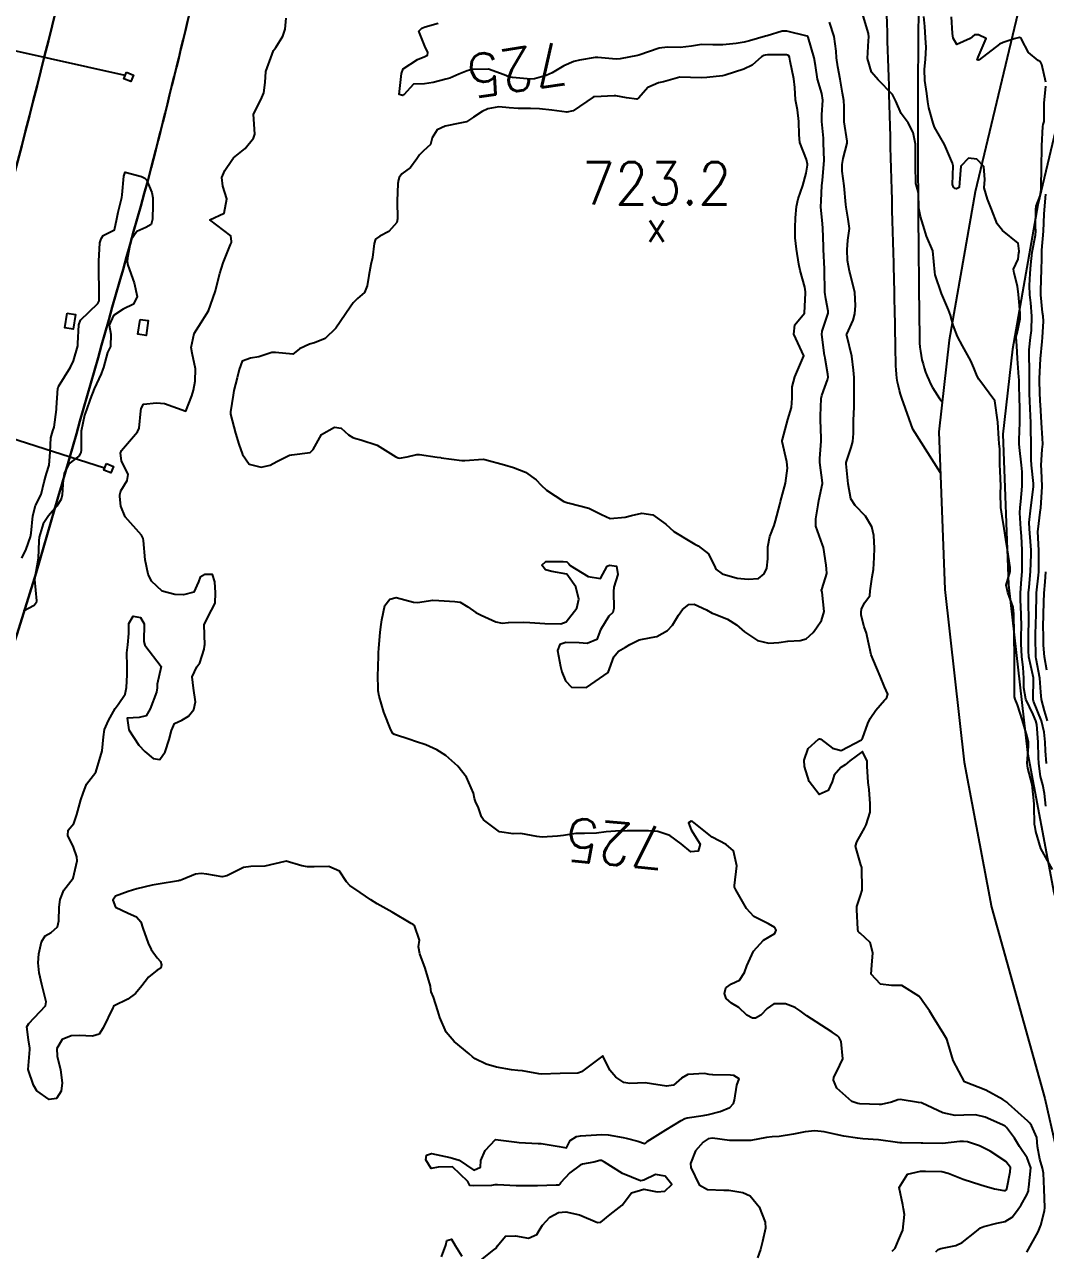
# Model space of a CAD drawing. Header units: metres. Extents: x 318500 to 325275, y 7408834 to 7428799.
# Drawn here: x 321959.7 to 322055.6, y 7416927 to 7417042.1 of the extents above; entities that cross this region are included whole.
import ezdxf
from ezdxf.enums import TextEntityAlignment as Align

# ---------------------------------------------------------------- set-up
doc = ezdxf.new("R2010")
doc.units = ezdxf.units.M
doc.header["$MEASUREMENT"] = 0
for name, color, linetype in [('Cotas', 45, 'Continuous'), ('Curvas de Nivel 1m', 11, 'Continuous'), ('Curvas de Nivel 5m', 15, 'Continuous'), ('Hidrografia', 140, 'Continuous'), ('Linha Férrea', 20, 'Continuous'), ('Pontos Cotados', 45, 'Continuous'), ('Pórticos', 45, 'Continuous'), ('Vias Primárias', 230, 'Continuous'), ('Vias Secundárias', 230, 'Continuous')]:
    doc.layers.add(name, color=color, linetype=linetype)
doc.styles.add('Style-STANDARD', font='STANDARD.shx')

# ---------------------------------------------------------------- blocks, each defined once
blk = doc.blocks.new('ELVTXT_36')
at = {"layer": 'Pontos Cotados', "linetype": 'Continuous', "style": 'Style-STANDARD'}
for s, height, p in [('723.2', 4, (0, 4)), ('x', 3, (0, 0))]:
    blk.add_text(s, height=height, dxfattribs=at).set_placement(p, align=Align.MIDDLE_CENTER)

msp = doc.modelspace()

# ---------------------------------------------------------------- linework, layer by layer
at = {"layer": 'Curvas de Nivel 1m', "flags": 128}
for points, elevation in [([(322001.77, 7416925.41), (322003.79, 7416927.02), (322003.99, 7416927.18), (322004.12, 7416927.38), (322004.86, 7416928.31), (322005.8, 7416928.33), (322007.03, 7416928.11), (322007.81, 7416928.46), (322008.14, 7416929), (322008.34, 7416929.32), (322009.05, 7416930.09), (322009.84, 7416930.53), (322010.53, 7416930.6), (322011.84, 7416930.29), (322013.51, 7416929.57), (322013.83, 7416929.6), (322014.72, 7416930.35), (322015.85, 7416931.22), (322016.7, 7416932.38), (322017.87, 7416932.73), (322019.13, 7416932.45), (322019.86, 7416932.54), (322020.51, 7416933.16), (322019.88, 7416933.94), (322018.97, 7416934.1), (322017.88, 7416933.55), (322017.57, 7416933.5), (322015.88, 7416934.2), (322014.17, 7416935.25), (322013.9, 7416935.41), (322013.73, 7416935.42), (322013.18, 7416935.26), (322012.12, 7416935.05), (322011.9, 7416934.96), (322010.93, 7416934.24), (322010.05, 7416933.3), (322009.98, 7416933.18), (322009.87, 7416933.08), (322009.65, 7416933.08), (322007.87, 7416933.02), (322007.55, 7416933.02), (322005.87, 7416933.03), (322004.11, 7416933.13), (322003.87, 7416933.12), (322003.55, 7416933.06), (322001.87, 7416933.02), (322001.51, 7416933.06), (322001.33, 7416933.42), (321999.89, 7416934.8), (321998.55, 7416934.79), (321997.89, 7416934.67), (321997.38, 7416935.47), (321997.46, 7416935.91), (321997.91, 7416936.08), (321999.67, 7416935.68), (321999.9, 7416935.62), (322000.52, 7416935.43), (322001.89, 7416934.5), (322002.52, 7416934.78), (322002.56, 7416935.4), (322002.96, 7416936.35), (322003.93, 7416937.38), (322005.93, 7416937.14), (322006.17, 7416937.11), (322007.93, 7416937.01), (322008.24, 7416937.01), (322009.92, 7416936.73), (322010.6, 7416936.61), (322010.96, 7416937.29), (322011.56, 7416937.66), (322011.93, 7416937.73), (322012.43, 7416937.77), (322013.94, 7416937.84), (322014.53, 7416937.83), (322015.93, 7416937.57), (322016.22, 7416937.51), (322017.32, 7416937.21), (322017.93, 7416937.01), (322018.06, 7416937.06), (322018.2, 7416937.2), (322019.94, 7416938.29), (322021.39, 7416939.15), (322021.74, 7416939.36), (322021.95, 7416939.42), (322023.46, 7416939.62), (322023.96, 7416939.73), (322025.05, 7416940.02), (322025.97, 7416940.39), (322026.3, 7416940.76), (322026.38, 7416941.08), (322026.61, 7416942.48), (322026.82, 7416943.08), (322026.33, 7416943.4), (322026.01, 7416943.42), (322024.35, 7416943.45), (322024.01, 7416943.5), (322023.56, 7416943.57), (322022.01, 7416943.5), (322021.42, 7416943.15), (322020.67, 7416942.49), (322020, 7416942.38), (322018.58, 7416942.61), (322018, 7416942.69), (322016.57, 7416942.65), (322016, 7416942.72), (322015.25, 7416943.23), (322014.67, 7416943.89), (322014.03, 7416945.25), (322012.01, 7416943.74), (322011.68, 7416943.62), (322010.01, 7416943.59), (322008.21, 7416943.53), (322008.01, 7416943.54), (322006.48, 7416943.82), (322006.02, 7416943.87), (322005.45, 7416943.93), (322004.02, 7416944.18), (322003.07, 7416944.45), (322002.03, 7416944.96), (322001.76, 7416945.15), (322001.45, 7416945.42), (322000.05, 7416946.58), (321999.29, 7416947.45), (321998.69, 7416948.84), (321998.52, 7416949.46), (321998.1, 7416950.75), (321997.89, 7416951.25), (321997.85, 7416951.46), (321997.81, 7416951.77), (321997.33, 7416953.47), (321996.81, 7416954.83), (321996.71, 7416955.48), (321996.78, 7416956.09), (321996.31, 7416957.49), (321996.19, 7416957.58), (321996.02, 7416957.67), (321994.21, 7416958.73), (321992.8, 7416959.53), (321992.23, 7416959.89), (321991.21, 7416960.58), (321990.25, 7416961.24), (321989.94, 7416961.57), (321989.26, 7416962.58), (321988.26, 7416963.03), (321986.89, 7416962.99), (321986.26, 7416962.99), (321985.74, 7416963.1), (321984.27, 7416963.52), (321984.13, 7416963.51), (321982.26, 7416963.07), (321980.93, 7416963.03), (321980.26, 7416962.93), (321978.68, 7416962.14), (321978.25, 7416962.05), (321976.8, 7416962.3), (321976.26, 7416962.36), (321975.73, 7416962.29), (321974.44, 7416961.78), (321974.31, 7416961.72), (321974.25, 7416961.7), (321974.14, 7416961.67), (321972.24, 7416961.35), (321971.68, 7416961.26), (321970.23, 7416960.93), (321969.4, 7416960.68), (321968.22, 7416960.25), (321967.97, 7416959.86), (321968.21, 7416959.22), (321969.42, 7416958.63), (321970.2, 7416958.29), (321970.6, 7416957.83), (321970.78, 7416957.23), (321971.28, 7416955.82), (321971.58, 7416955.24), (321972.15, 7416954.45), (321972.44, 7416954.1), (321972.53, 7416953.8), (321972.47, 7416953.47), (321972.13, 7416953.28), (321971.31, 7416952.63), (321970.69, 7416951.83), (321970.1, 7416951.11), (321969.38, 7416950.56), (321968.08, 7416949.93), (321968.04, 7416949.9), (321968.02, 7416949.86), (321967.98, 7416949.76), (321967.07, 7416947.87), (321966.67, 7416947.27), (321966.05, 7416947.08), (321964.81, 7416947.15), (321964.05, 7416947.12), (321963.2, 7416946.77), (321962.72, 7416945.93), (321962.73, 7416945.22), (321963.05, 7416943.93), (321963.22, 7416942.69), (321963.1, 7416941.93), (321962.69, 7416941.22), (321961.97, 7416941.13), (321960.84, 7416941.96), (321960.51, 7416942.49), (321960, 7416943.97), (321960.17, 7416945.83), (321960.18, 7416945.97), (321960.04, 7416946.74), (321959.89, 7416947.97), (321960.06, 7416948.28), (321961.63, 7416949.95), (321961.71, 7416950.32), (321961.29, 7416951.95), (321961.04, 7416953.04), (321960.94, 7416953.96), (321961.02, 7416954.83), (321961.28, 7416955.95), (321961.62, 7416956.5), (321962.17, 7416956.83), (321962.76, 7416957.36), (321962.9, 7416957.93), (321962.92, 7416959.22), (321963.03, 7416959.93), (321963.37, 7416960.79), (321964.24, 7416961.92), (321964.61, 7416963.57), (321964.58, 7416963.92), (321964.28, 7416964.83), (321963.75, 7416965.93), (321963.78, 7416966.45), (321964.31, 7416967.07), (321964.59, 7416967.92), (321964.95, 7416969.3), (321965.17, 7416969.91), (321965.5, 7416970.76), (321966.38, 7416971.89), (321966.97, 7416973.88), (321967.1, 7416975.2), (321967.2, 7416975.88), (321967.57, 7416976.75), (321968.18, 7416977.86), (321968.46, 7416978.25), (321969.12, 7416979.2), (321969.26, 7416979.85), (321969.32, 7416981.03), (321969.33, 7416981.85), (321969.28, 7416983.1), (321969.39, 7416983.85), (321969.48, 7416984.92), (321969.46, 7416985.85), (321969.87, 7416986.55), (321970.57, 7416986.43), (321970.9, 7416985.83), (321970.88, 7416984.17), (321970.98, 7416983.83), (321972.51, 7416981.81), (321972.15, 7416980.15), (321972.15, 7416979.81), (321972.07, 7416979.41), (321971.48, 7416977.82), (321971.11, 7416977.17), (321970.45, 7416977.03), (321969.32, 7416976.97), (321969.48, 7416975.85), (321970.41, 7416974.43), (321970.97, 7416973.83), (321971.75, 7416973.17), (321972.39, 7416973.09), (321972.89, 7416973.8), (321973.26, 7416974.95), (321973.47, 7416975.79), (321973.77, 7416976.46), (321974.44, 7416976.77), (321975.08, 7416977.15), (321975.57, 7416977.77), (321975.73, 7416978.5), (321975.56, 7416979.77), (321975.43, 7416980.83), (321975.86, 7416981.77), (321976.13, 7416982.15), (321976.54, 7416983.43), (321976.59, 7416983.71), (321976.59, 7416983.76), (321976.6, 7416983.81), (321976.56, 7416985.76), (321977.24, 7416987.09), (321977.58, 7416987.75), (321977.63, 7416988.72), (321977.54, 7416989.75), (321977.34, 7416990.46), (321976.63, 7416990.45), (321976.19, 7416990.2), (321976.02, 7416989.77), (321975.57, 7416988.81), (321974.6, 7416988.54), (321973.8, 7416988.59), (321972.61, 7416988.88), (321971.59, 7416989.83), (321971.28, 7416990.49), (321971.02, 7416991.83), (321970.86, 7416993.65), (321970.82, 7416993.84), (321970.67, 7416994.15), (321969.13, 7416995.86), (321968.71, 7416996.87), (321968.63, 7416997.77), (321968.63, 7416997.86), (321968.64, 7416997.94), (321968.73, 7416998.32), (321969.31, 7416999.28), (321969.42, 7416999.85), (321968.77, 7417001.14), (321968.68, 7417001.86), (321968.78, 7417002.11), (321970.29, 7417003.85), (321970.45, 7417004.2), (321970.61, 7417005.84), (321970.63, 7417006.05), (321970.84, 7417006.44), (321972.08, 7417006.58), (321972.84, 7417006.53), (321974.83, 7417005.79), (321975.4, 7417007.23), (321975.56, 7417007.78), (321975.72, 7417008.63), (321975.74, 7417009.78), (321975.43, 7417011.26), (321975.34, 7417011.78), (321975.62, 7417013.09), (321976.04, 7417013.77), (321976.95, 7417015.23), (321977.16, 7417015.76), (321977.62, 7417017.11), (321977.79, 7417017.75), (321978.02, 7417018.73), (321978.33, 7417019.74), (321979.04, 7417021.46), (321979.13, 7417021.64), (321979.13, 7417021.73), (321979.05, 7417022.28), (321977.07, 7417023.76), (321978.42, 7417024.4), (321978.67, 7417025.74), (321978.31, 7417026.94), (321978.21, 7417027.74), (321978.48, 7417028.39), (321979.14, 7417029.39), (321979.3, 7417029.58), (321979.48, 7417029.73), (321980.41, 7417030.47), (321981.18, 7417031.44), (321981.26, 7417031.62), (321981.29, 7417031.71), (321981.3, 7417031.83), (321981.2, 7417033.71), (321981.87, 7417035.05), (321982.17, 7417035.7), (321982.28, 7417036.66), (321982.35, 7417037.69), (321982.93, 7417039.34), (321983.07, 7417039.68), (321983.16, 7417039.81), (321983.28, 7417039.95), (321983.96, 7417041.01), (321984.15, 7417041.67), (321984.26, 7417042.73)], 724), ([(322056.27, 7416962.75), (322055.17, 7416964.71), (322054.71, 7416966.32), (322054.64, 7416966.72), (322054.6, 7416966.98), (322054.56, 7416968.72), (322054.55, 7416968.91), (322054.38, 7416970.72), (322053.95, 7416972.27), (322053.91, 7416972.73), (322054.03, 7416974.33), (322054.03, 7416974.73), (322053.91, 7416975.25), (322053.45, 7416976.74), (322053, 7416978.22), (322052.77, 7416978.75), (322052.71, 7416978.97), (322052.7, 7416980.75), (322052.71, 7416982.57), (322052.71, 7416982.75), (322052.68, 7416984.64), (322052.68, 7416984.75), (322052.68, 7416984.86), (322052.66, 7416986.75), (322052.6, 7416987.38), (322052.07, 7416988.76), (322051.94, 7416989.45), (322052.29, 7416990.75), (322052.31, 7416991.1), (322052.05, 7416992.76), (322051.93, 7416993.51), (322051.74, 7416994.76), (322051.55, 7416995.92), (322051.42, 7416996.76), (322051.4, 7416998.11), (322051.44, 7416998.76), (322051.35, 7417000.19), (322051.32, 7417000.76), (322051.33, 7417002.24), (322051.27, 7417002.77), (322051.25, 7417003.2), (322051.15, 7417004.77), (322050.86, 7417006.77), (322049.36, 7417008.79), (322049.19, 7417009.1), (322048.9, 7417009.86), (322048.61, 7417010.51), (322048.46, 7417010.81), (322047.81, 7417011.94), (322047.36, 7417012.82), (322046.96, 7417013.88), (322046.68, 7417014.83), (322046.5, 7417015.31), (322045.85, 7417016.84), (322045.26, 7417018.6), (322045.22, 7417018.85), (322045.05, 7417020.85), (322044.45, 7417022.25), (322044.24, 7417022.86), (322043.86, 7417024.09), (322043.73, 7417024.87), (322043.68, 7417026.32), (322043.52, 7417026.87), (322043.45, 7417027.19), (322043.41, 7417028.88), (322043.41, 7417030.64), (322043.4, 7417030.88), (322043.2, 7417031.97), (322042.71, 7417032.89), (322042.07, 7417033.75), (322041.56, 7417034.91), (322041.24, 7417035.54), (322039.89, 7417036.92), (322039.27, 7417037.64), (322038.88, 7417038.94), (322038.98, 7417040.61), (322039.01, 7417040.93), (322038.98, 7417041.27), (322038.5, 7417042.94)], 727), ([(322055.66, 7416968.7), (322055.53, 7416969.87), (322055.36, 7416970.71), (322055.16, 7416971.48), (322054.99, 7416972.71), (322054.97, 7416973.26), (322054.94, 7416974.71), (322054.82, 7416976.35), (322054.73, 7416976.72), (322054.47, 7416977.3), (322053.77, 7416978.73), (322053.59, 7416979.82), (322053.59, 7416980.73), (322053.53, 7416981.73), (322053.41, 7416982.74), (322053.34, 7416983.95), (322053.35, 7416984.74), (322053.36, 7416985.52), (322053.35, 7416986.74), (322053.28, 7416988.07), (322053.28, 7416988.74), (322053.36, 7416990.02), (322053.42, 7416990.74), (322053.44, 7416991.52), (322053.42, 7416992.74), (322053.36, 7416994.07), (322053.31, 7416994.74), (322053.22, 7416996.24), (322053.24, 7416996.74), (322053.32, 7416997.32), (322053.43, 7416998.74), (322053.42, 7417000.09), (322053.36, 7417000.74), (322053.18, 7417002.37), (322053.16, 7417002.74), (322053.16, 7417003.09), (322053.22, 7417004.74), (322053.2, 7417006.4), (322053.19, 7417006.75), (322053.14, 7417008.49), (322053.14, 7417008.75), (322053.13, 7417008.98), (322053, 7417010.75), (322052.93, 7417011.92), (322052.86, 7417012.75), (322052.87, 7417012.82), (322052.95, 7417013.11), (322053.23, 7417014.48), (322053.25, 7417014.75), (322053.23, 7417015), (322053.08, 7417016.75), (322053, 7417017.54), (322052.69, 7417018.75), (322052.63, 7417019.15), (322053.04, 7417020.08), (322053.13, 7417020.67), (322053.14, 7417020.75), (322053.14, 7417020.84), (322053.06, 7417021.57), (322051.57, 7417022.77), (322051.08, 7417023.4), (322050.55, 7417024.78), (322050.18, 7417025.72), (322049.87, 7417026.79), (322049.92, 7417027.57), (322049.83, 7417028.79), (322049.16, 7417029.48), (322048.4, 7417029.57), (322047.68, 7417028.82), (322047.55, 7417027.24), (322047.52, 7417026.82), (322047.27, 7417026.68), (322047.13, 7417026.71), (322046.98, 7417026.83), (322046.87, 7417027.1), (322046.93, 7417028.83), (322046.88, 7417029.1), (322046.14, 7417030.84), (322045.2, 7417032.49), (322045.06, 7417032.85), (322044.65, 7417034.28), (322044.56, 7417034.86), (322044.46, 7417035.64), (322044.28, 7417036.86), (322044.24, 7417037.9), (322044.34, 7417038.86), (322044.4, 7417039.97), (322044.35, 7417040.86), (322044.27, 7417041.93), (322044.2, 7417042.87)], 728), ([(322055.67, 7417036.71), (322055.28, 7417038.36), (322055.16, 7417038.6), (322054.92, 7417038.73), (322054.04, 7417039.48), (322053.37, 7417040.75), (322053.31, 7417040.83), (322053.17, 7417040.9), (322052.67, 7417040.76), (322051.63, 7417040.44), (322051.31, 7417040.27), (322049.39, 7417038.8), (322049.29, 7417038.77), (322049.19, 7417038.8), (322049.29, 7417039.06), (322050.06, 7417040.79), (322049.32, 7417041.16), (322048.96, 7417041.16), (322048.54, 7417040.81), (322047.3, 7417040.24), (322046.95, 7417040.83), (322046.87, 7417041.28), (322046.79, 7417042.84)], 729), ([(322053.88, 7416926.8), (322054.94, 7416928.7), (322055.19, 7416929.34), (322055.54, 7416930.69), (322055.57, 7416930.98), (322055.49, 7416932.7), (322055.42, 7416934.22), (322055.33, 7416934.7), (322055.08, 7416935.54), (322054.86, 7416936.71), (322054.8, 7416937.57), (322054.32, 7416938.71), (322054.15, 7416938.92), (322053.96, 7416939.09), (322052.15, 7416940.74), (322051.98, 7416940.88), (322051.6, 7416941.13), (322050, 7416942.02), (322048.01, 7416942.8), (322046.93, 7416944.81), (322046.48, 7416946.39), (322046.36, 7416946.82), (322046.07, 7416947.29), (322045.1, 7416948.83), (322044.73, 7416949.48), (322044.1, 7416950.34), (322043.9, 7416950.64), (322043.72, 7416950.86), (322042.12, 7416951.85), (322041.16, 7416951.86), (322040.13, 7416951.96), (322039.25, 7416952.91), (322039.29, 7416953.77), (322039.39, 7416954.91), (322039.13, 7416955.87), (322038.19, 7416956.76), (322038.1, 7416956.84), (322038.03, 7416956.93), (322037.99, 7416957.13), (322037.88, 7416958.94), (322037.9, 7416959.26), (322038.24, 7416960.3), (322038.39, 7416960.79), (322038.4, 7416960.93), (322038.37, 7416962.83), (322038.35, 7416962.93), (322038.27, 7416963.19), (322037.78, 7416964.94), (322037.89, 7416965.35), (322038.32, 7416966.12), (322038.61, 7416966.64), (322038.76, 7416966.93), (322039.14, 7416968.12), (322039.16, 7416968.92), (322039.04, 7416970.25), (322038.97, 7416970.92), (322038.86, 7416972.46), (322038.85, 7416972.93), (322038.42, 7416973.82), (322037.24, 7416972.95), (322036.8, 7416972.56), (322036.4, 7416972.34), (322035.76, 7416971.6), (322035.56, 7416970.97), (322035.19, 7416970.16), (322034.36, 7416969.78), (322033.42, 7416971), (322032.98, 7416972.42), (322032.95, 7416973), (322033.31, 7416974.12), (322034.29, 7416974.99), (322034.39, 7416975.03), (322034.43, 7416975.03), (322034.52, 7416974.99), (322035.6, 7416974.15), (322036.42, 7416973.92), (322038.34, 7416974.93), (322038.38, 7416974.98), (322038.43, 7416975.05), (322038.93, 7416976.45), (322039.15, 7416976.92), (322039.69, 7416977.7), (322040.49, 7416978.65), (322040.61, 7416978.79), (322040.7, 7416978.91), (322040.81, 7416979.22), (322040.5, 7416979.91), (322040.08, 7416980.91), (322039.73, 7416981.71), (322039.24, 7416982.92), (322038.87, 7416984.63), (322038.8, 7416984.93), (322038.58, 7416985.55), (322038.29, 7416986.64), (322038.29, 7416986.93), (322038.33, 7416987.19), (322038.6, 7416987.78), (322039.1, 7416988.44), (322039.15, 7416988.92), (322039.34, 7416990.22), (322039.47, 7416990.92), (322039.52, 7416992.06), (322039.54, 7416992.92), (322039.5, 7416994.11), (322039.3, 7416994.92), (322038.71, 7416995.92), (322037.72, 7416996.95), (322037.34, 7416997.56), (322037.08, 7416998.96), (322036.89, 7417000.85), (322036.9, 7417000.96), (322037.37, 7417002.38), (322037.53, 7417002.95), (322037.57, 7417003.7), (322037.58, 7417004.95), (322037.63, 7417006.17), (322037.63, 7417006.95), (322037.65, 7417008.17), (322037.63, 7417008.95), (322037.58, 7417009.64), (322037.42, 7417010.95), (322036.94, 7417012.89), (322036.92, 7417012.96), (322036.92, 7417012.98), (322036.94, 7417013.03), (322037.56, 7417014.35), (322037.69, 7417014.95), (322037.76, 7417015.73), (322037.7, 7417016.95), (322037.25, 7417018.72), (322037.19, 7417018.96), (322037.03, 7417019.94), (322036.98, 7417020.96), (322037.06, 7417021.86), (322037.19, 7417022.96), (322037.08, 7417023.82), (322036.88, 7417024.96), (322036.86, 7417025.21), (322036.7, 7417026.97), (322036.52, 7417028.34), (322036.51, 7417028.97), (322036.6, 7417029.53), (322036.98, 7417030.96), (322036.98, 7417031.16), (322036.7, 7417032.97), (322036.69, 7417034.43), (322036.67, 7417034.97), (322036.55, 7417035.66), (322036.31, 7417036.97), (322036.12, 7417038.14), (322035.99, 7417038.98), (322035.94, 7417039.62), (322035.75, 7417040.98), (322035.33, 7417042.33)], 726), ([(322055.71, 7416972.7), (322055.62, 7416973.9), (322055.58, 7416974.7), (322055.5, 7416975.65), (322055.24, 7416976.71), (322054.49, 7416978.57), (322054.45, 7416978.72), (322054.48, 7416980.69), (322054.48, 7416980.72), (322054.48, 7416980.75), (322054.05, 7416982.73), (322054.01, 7416983.27), (322054.02, 7416984.73), (322054.05, 7416986.2), (322054.05, 7416986.73), (322054.03, 7416987.29), (322054.04, 7416988.73), (322054.08, 7416989.28), (322054.22, 7416990.73), (322054.28, 7416992.34), (322054.28, 7416992.73), (322054.25, 7416993.15), (322054.11, 7416994.73), (322054.1, 7416995.34), (322054.25, 7416996.73), (322054.47, 7416998.45), (322054.49, 7416998.72), (322054.48, 7416998.99), (322054.3, 7417000.73), (322054.27, 7417001.25), (322054.27, 7417002.73), (322054.23, 7417004.14), (322054.23, 7417004.73), (322054.21, 7417005.35), (322054.16, 7417006.73), (322054.13, 7417007.47), (322054.12, 7417008.73), (322054.12, 7417009.95), (322054.1, 7417010.73), (322054.1, 7417011.56), (322054.21, 7417012.73), (322054.3, 7417013.38), (322054.35, 7417014.73), (322054.23, 7417015.98), (322054.16, 7417016.73), (322054.13, 7417017.61), (322054.17, 7417018.73), (322054.23, 7417019.54), (322054.36, 7417020.73), (322054.67, 7417022.33), (322054.71, 7417022.73), (322054.69, 7417023.11), (322054.71, 7417024.73), (322054.76, 7417025.07), (322055.12, 7417026.04), (322055.22, 7417026.63), (322055.22, 7417026.72), (322055.23, 7417026.82), (322055.26, 7417028.72), (322055.29, 7417030.61), (322055.28, 7417030.72), (322055.38, 7417032.55), (322055.41, 7417032.72), (322055.5, 7417033), (322055.49, 7417034.72), (322055.65, 7417036.32)], 729), ([(321959.42, 7416991.99), (321959.81, 7416992.83), (321960.23, 7416993.98), (321960.3, 7416994.35), (321960.46, 7416995.97), (321960.71, 7416996.93), (321961.23, 7416997.96), (321961.53, 7416999.17), (321961.75, 7416999.95), (321961.99, 7417000.72), (321962.07, 7417001.95), (321962.14, 7417003.29), (321962.34, 7417003.95), (321962.44, 7417004.31), (321962.66, 7417005.95), (321962.67, 7417006.11), (321962.81, 7417007.95), (321962.82, 7417007.99), (321962.86, 7417008.1), (321964, 7417009.93), (321964.28, 7417010.54), (321964.67, 7417011.92), (321964.69, 7417012.14), (321964.76, 7417013.92), (321964.94, 7417014.36), (321966.57, 7417015.9), (321966.7, 7417016.16), (321966.67, 7417017.89), (321966.66, 7417018.22), (321966.66, 7417019.9), (321966.75, 7417021.61), (321966.84, 7417021.89), (321966.89, 7417022.04), (321967.05, 7417022.3), (321968.11, 7417022.82), (321968.34, 7417023.88), (321968.48, 7417024.48), (321968.82, 7417025.87), (321968.85, 7417026.12), (321969.01, 7417027.87), (321969.02, 7417027.97), (321969.13, 7417028.25), (321970.67, 7417027.85), (321970.98, 7417027.7), (321971.12, 7417027.52), (321971.62, 7417026.35), (321971.72, 7417025.83), (321971.74, 7417025.18), (321971.71, 7417023.83), (321971.57, 7417023.33), (321971.06, 7417023.05), (321970.23, 7417022.68), (321969.66, 7417021.86), (321969.35, 7417020.19), (321969.32, 7417019.87), (321969.38, 7417019.5), (321969.96, 7417017.86), (321970.25, 7417016.57), (321969.9, 7417015.86), (321968.95, 7417015.37), (321968.04, 7417014.79), (321967.64, 7417013.88), (321967.78, 7417013.03), (321967.76, 7417011.88), (321967.47, 7417011.31), (321967.08, 7417009.89), (321967.04, 7417009.73), (321966.87, 7417009.31), (321966.22, 7417007.9), (321965.83, 7417006.92), (321965.5, 7417005.91), (321965.32, 7417005.41), (321964.98, 7417003.92), (321964.99, 7417002.13), (321964.96, 7417001.92), (321964.91, 7417001.78), (321964.77, 7417001.57), (321963.83, 7417000.86), (321963.38, 7416999.93), (321963.29, 7416999.39), (321963.21, 7416997.94), (321963.12, 7416997.53), (321962.71, 7416996.86), (321961.91, 7416995.95), (321961.43, 7416995.22), (321961.04, 7416993.96), (321961.01, 7416993.62), (321960.96, 7416991.97), (321960.62, 7416989.97), (321960.79, 7416987.97), (321960.77, 7416987.78), (321960.58, 7416987.55), (321959.56, 7416987)], 724), ([(322055.74, 7416981.48), (322055.53, 7416982.71), (322055.45, 7416983.81), (322055.42, 7416984.71), (322055.41, 7416985.54), (322055.43, 7416986.71), (322055.46, 7416987.86), (322055.5, 7416988.71), (322055.59, 7416989.75), (322055.65, 7416990.7)], 731), ([(322041.21, 7416926.89), (322041.5, 7416927.18), (322041.81, 7416927.93), (322042.1, 7416928.59), (322042.22, 7416928.87), (322042.37, 7416930.34), (322042.28, 7416930.87), (322042.21, 7416931.23), (322041.87, 7416932.88), (322042.65, 7416934.11), (322043.89, 7416934.42), (322044.33, 7416934.4), (322045.89, 7416934.38), (322046.47, 7416934.23), (322047.88, 7416933.65), (322049.54, 7416933.11), (322049.87, 7416933.02), (322050.83, 7416932.76), (322051.7, 7416932.58), (322051.87, 7416932.6), (322051.95, 7416932.66), (322051.98, 7416932.74), (322052.3, 7416934.33), (322052.32, 7416934.74), (322051.91, 7416935.31), (322050.41, 7416936.27), (322049.93, 7416936.53), (322049.43, 7416936.78), (322048.3, 7416937.16), (322047.93, 7416937.2), (322047.56, 7416937.18), (322045.93, 7416937.01), (322044.1, 7416937.02), (322043.93, 7416937.03), (322042.12, 7416937.07), (322041.93, 7416937.07), (322041.72, 7416937.09), (322039.93, 7416937.36), (322038.47, 7416937.45), (322037.94, 7416937.49), (322036.67, 7416937.68), (322035.94, 7416937.84), (322034.82, 7416938.09), (322033.94, 7416938.18), (322033.03, 7416938.09), (322031.94, 7416937.87), (322030.58, 7416937.67), (322029.94, 7416937.63), (322029.41, 7416937.57), (322027.93, 7416937.28), (322026.12, 7416937.28), (322025.93, 7416937.3), (322024.32, 7416937.5), (322023.93, 7416937.45), (322023.46, 7416937.12), (322022.74, 7416936.31), (322022.27, 7416935.14), (322022.29, 7416934.74), (322023.06, 7416933.13), (322023.87, 7416932.69), (322025.4, 7416932.63), (322025.87, 7416932.62), (322027.19, 7416932.4), (322027.86, 7416932.08), (322028.72, 7416931.05), (322029.27, 7416929.61), (322029.31, 7416929.05), (322029.04, 7416927.81), (322028.85, 7416927.05), (322028.57, 7416926.26)], 724), ([(321998.86, 7416926.37), (321999.27, 7416927.45), (321999.36, 7416927.88), (321999.8, 7416928.02), (322000.13, 7416927.43), (322000.78, 7416926.42)], 724)]:
    msp.add_lwpolyline(points, dxfattribs=dict(at, elevation=elevation))
at = {"layer": 'Curvas de Nivel 1m', "elevation": 724, "flags": 128}
msp.add_lwpolyline([(322029.5, 7417039.27), (322029.29, 7417039.25), (322029.16, 7417039.2), (322028.93, 7417039.07), (322028.07, 7417038.29), (322027.27, 7417037.92), (322025.52, 7417037.37), (322025.26, 7417037.31), (322023.8, 7417037.14), (322023.26, 7417037.1), (322021.26, 7417037.17), (322019.72, 7417036.73), (322019.25, 7417036.64), (322018.26, 7417036.2), (322017.41, 7417035.23), (322017.23, 7417035.1), (322016.26, 7417035.24), (322015.23, 7417035.41), (322015.08, 7417035.41), (322013.23, 7417035.32), (322013.19, 7417035.32), (322013.11, 7417035.28), (322011.22, 7417034), (322010.65, 7417033.88), (322009.22, 7417034.08), (322008.08, 7417034.21), (322007.22, 7417034.22), (322006.06, 7417034.22), (322005.22, 7417034.3), (322004.24, 7417034.38), (322003.21, 7417034.2), (322002.67, 7417033.96), (322001.88, 7417033.43), (322001.2, 7417032.97), (322000.59, 7417032.85), (321999.19, 7417032.58), (321998.44, 7417032.23), (321997.99, 7417031.48), (321997.82, 7417030.84), (321997.16, 7417030.24), (321996.78, 7417029.87), (321996.53, 7417029.5), (321995.95, 7417028.69), (321995.13, 7417028.1), (321994.89, 7417027.75), (321994.82, 7417027.52), (321994.76, 7417027.17), (321994.69, 7417025.53), (321994.72, 7417023.88), (321994.65, 7417023.53), (321993.92, 7417022.67), (321993.05, 7417022.24), (321992.66, 7417021.94), (321992.53, 7417021.56), (321992.36, 7417020.22), (321992.22, 7417019.56), (321992.02, 7417018.55), (321991.87, 7417017.56), (321991.61, 7417016.93), (321990.97, 7417016.37), (321990.56, 7417015.98), (321990.26, 7417015.58), (321988.94, 7417013.6), (321987.93, 7417012.61), (321986.92, 7417012.22), (321986.46, 7417012.09), (321985.51, 7417011.64), (321985.18, 7417011.37), (321984.9, 7417011.15), (321983.26, 7417011.32), (321982.9, 7417011.3), (321981.68, 7417010.91), (321980.9, 7417010.78), (321980.12, 7417010.49), (321979.83, 7417009.72), (321979.66, 7417008.93), (321979.35, 7417007.73), (321979.27, 7417007.31), (321979.03, 7417005.73), (321979.04, 7417005.51), (321979.5, 7417003.72), (321979.81, 7417002.7), (321980.15, 7417001.72), (321980.77, 7417000.83), (321981.92, 7417000.53), (321982.77, 7417000.74), (321983.38, 7417001.06), (321984.58, 7417001.65), (321984.78, 7417001.71), (321986.52, 7417001.9), (321986.79, 7417002.19), (321987.58, 7417003.62), (321988.81, 7417004.29), (321989.43, 7417004.21), (321990.11, 7417003.58), (321990.54, 7417003.31), (321990.8, 7417003.22), (321991.27, 7417003.09), (321992.8, 7417002.6), (321994.58, 7417001.52), (321994.78, 7417001.42), (321994.91, 7417001.39), (321995.64, 7417001.51), (321996.53, 7417001.74), (321996.78, 7417001.73), (321998.46, 7417001.47), (321998.78, 7417001.43), (321998.82, 7417001.42), (322000.78, 7417001.15), (322001.06, 7417001.15), (322002.78, 7417001.28), (322002.93, 7417001.26), (322004.77, 7417000.75), (322005.64, 7417000.51), (322006.76, 7417000.06), (322007.75, 7416999.34), (322008.24, 7416998.84), (322008.74, 7416998.39), (322010.35, 7416997.31), (322010.73, 7416997.18), (322010.89, 7416997.15), (322012.72, 7416996.68), (322013.89, 7416996.08), (322014.71, 7416995.72), (322016.11, 7416995.84), (322016.71, 7416995.99), (322017.7, 7416996.23), (322018.71, 7416996.05), (322019.95, 7416995.18), (322020.69, 7416994.48), (322022.35, 7416993.48), (322022.67, 7416993.3), (322022.98, 7416993.15), (322023.95, 7416992.41), (322024.57, 7416991.12), (322024.65, 7416990.97), (322025.23, 7416990.52), (322026.64, 7416990.12), (322027.69, 7416990.03), (322028.64, 7416990.09), (322029.18, 7416990.52), (322029.43, 7416991.06), (322029.54, 7416991.94), (322029.52, 7416993.06), (322029.71, 7416994.03), (322030.11, 7416995.05), (322030.25, 7416995.5), (322030.65, 7416997.04), (322030.73, 7416997.31), (322031.2, 7416999.03), (322031.37, 7417000.43), (322031.32, 7417001.03), (322030.89, 7417002.95), (322030.88, 7417003.04), (322030.91, 7417003.13), (322031.4, 7417005.03), (322031.74, 7417006.14), (322031.82, 7417007.03), (322031.82, 7417008.08), (322032.05, 7417009.02), (322032.91, 7417011.01), (322031.98, 7417013.02), (322032.07, 7417013.91), (322032.97, 7417015.01), (322033.08, 7417016.91), (322033.08, 7417017.01), (322033, 7417017.45), (322032.56, 7417019.02), (322032.44, 7417019.6), (322032.22, 7417021.02), (322032.1, 7417022.07), (322032.09, 7417023.02), (322032.14, 7417023.96), (322032.22, 7417025.02), (322032.38, 7417025.75), (322032.83, 7417027.01), (322033.14, 7417028.17), (322033.26, 7417028.9), (322033.26, 7417029.01), (322033.16, 7417029.44), (322032.55, 7417031.02), (322032.47, 7417031.74), (322032.45, 7417033.02), (322032.3, 7417034.1), (322032.13, 7417035.03), (322032.08, 7417036.19), (322031.97, 7417037.03), (322031.63, 7417038.69), (322031.56, 7417039.04), (322031.46, 7417039.2), (322031.29, 7417039.26)], close=True, dxfattribs=at)
at = {"layer": 'Curvas de Nivel 5m', "flags": 128}
for points, elevation in [([(322045.33, 7416926.83), (322045.55, 7416927.06), (322045.8, 7416927.15), (322047.2, 7416927.41), (322047.8, 7416927.7), (322049.14, 7416928.78), (322049.52, 7416929.08), (322049.83, 7416929.22), (322051.06, 7416929.52), (322051.83, 7416929.69), (322052.49, 7416930.08), (322052.99, 7416930.73), (322053.33, 7416931.25), (322053.87, 7416932.19), (322054.03, 7416932.57), (322054.04, 7416932.72), (322054.06, 7416932.89), (322054.24, 7416934.71), (322053.91, 7416935.65), (322053.17, 7416936.73), (322052.71, 7416937.5), (322051.95, 7416938.51), (322051.82, 7416938.62), (322051.57, 7416938.75), (322049.96, 7416939.49), (322049.03, 7416939.71), (322047.96, 7416939.68), (322047.14, 7416939.63), (322045.97, 7416939.88), (322044.04, 7416940.79), (322043.98, 7416940.81), (322043.7, 7416940.85), (322041.98, 7416941.14), (322041.76, 7416941.1), (322041.16, 7416940.89), (322040.19, 7416940.68), (322039.98, 7416940.67), (322038.16, 7416940.74), (322037.98, 7416940.77), (322037.42, 7416940.94), (322036, 7416942.19), (322035.7, 7416942.96), (322035.73, 7416943.24), (322036.02, 7416943.76), (322036.59, 7416944.95), (322036.42, 7416946.58), (322036.23, 7416946.96), (322036.06, 7416947.12), (322035.57, 7416947.47), (322034.08, 7416948.42), (322033.19, 7416948.99), (322032.57, 7416949.48), (322032.1, 7416949.77), (322031.18, 7416950.11), (322030.1, 7416950.12), (322029.46, 7416949.68), (322028.87, 7416949.05), (322028.38, 7416948.77), (322028.09, 7416948.77), (322027.56, 7416949.07), (322026.8, 7416949.78), (322026.1, 7416950.19), (322025.62, 7416950.62), (322025.46, 7416951.1), (322025.58, 7416951.63), (322026.12, 7416952), (322026.86, 7416952.35), (322027.33, 7416953.07), (322027.54, 7416953.68), (322028.17, 7416955.06), (322029.12, 7416956.11), (322030.19, 7416956.74), (322030.3, 7416957.04), (322030.19, 7416957.28), (322029.6, 7416957.65), (322028.21, 7416958.32), (322027.52, 7416959.07), (322026.51, 7416960.82), (322026.4, 7416961.09), (322026.41, 7416961.25), (322026.62, 7416963.08), (322026.29, 7416964.51), (322025.6, 7416965.1), (322024.31, 7416965.77), (322022.6, 7416967.14), (322022.44, 7416967.25), (322022.33, 7416967.28), (322022.08, 7416967.14), (322022.32, 7416966.48), (322023.16, 7416965.13), (322022.97, 7416964.46), (322022.29, 7416964.39), (322021.37, 7416965.15), (322020.31, 7416965.94), (322019.19, 7416966.31), (322018.32, 7416966.39), (322017.15, 7416966.38), (322016.32, 7416966.36), (322015.22, 7416966.34), (322014.32, 7416966.29), (322013.41, 7416966.17), (322012.31, 7416966.12), (322011.47, 7416966.14), (322010.31, 7416965.94), (322009.75, 7416965.87), (322008.31, 7416965.79), (322007.81, 7416965.84), (322006.31, 7416966.12), (322005.59, 7416966.09), (322004.31, 7416966.27), (322002.79, 7416967.4), (322002.62, 7416967.69), (322002.34, 7416968.55), (322002.05, 7416969.12), (322001.95, 7416969.42), (322001.86, 7416969.92), (322001.22, 7416971.43), (322000.4, 7416972.46), (321999.27, 7416973.45), (321998.42, 7416973.98), (321997.38, 7416974.44), (321996.42, 7416974.78), (321995.88, 7416974.95), (321994.43, 7416975.43), (321994.28, 7416975.52), (321994.1, 7416975.86), (321993.45, 7416977.53), (321993, 7416979.02), (321992.9, 7416979.54), (321992.87, 7416981.17), (321992.92, 7416981.54), (321992.95, 7416983.11), (321992.96, 7416983.54), (321993.09, 7416985.01), (321993.16, 7416985.53), (321993.24, 7416986.2), (321993.52, 7416987.54), (321994, 7416988.13), (321994.6, 7416988.29), (321996.24, 7416987.85), (321996.59, 7416987.81), (321998.03, 7416988.05), (321998.6, 7416988), (322000.11, 7416987.93), (322000.6, 7416987.87), (322001.32, 7416987.43), (322002.07, 7416986.9), (322002.58, 7416986.63), (322003.97, 7416986), (322004.57, 7416985.88), (322005.16, 7416985.96), (322006.58, 7416985.98), (322007.15, 7416985.93), (322008.58, 7416985.85), (322010.08, 7416985.81), (322010.58, 7416986), (322011.59, 7416987.29), (322011.76, 7416988.14), (322011.48, 7416989.3), (322010.64, 7416990.5), (322009.22, 7416990.75), (322008.64, 7416990.9), (322008.29, 7416991.34), (322008.65, 7416991.69), (322010.29, 7416991.68), (322010.65, 7416991.65), (322010.81, 7416991.46), (322010.95, 7416991.31), (322012.63, 7416990.26), (322013.81, 7416990.08), (322014.42, 7416991.25), (322014.65, 7416991.33), (322015.31, 7416991.24), (322015.42, 7416990.46), (322015.05, 7416989.25), (322015.01, 7416988.85), (322015.06, 7416987.25), (322014.95, 7416986.89), (322014.58, 7416986.54), (322013.81, 7416985.26), (322013.46, 7416984.36), (322012.55, 7416983.97), (322011.81, 7416984.03), (322010.55, 7416984.06), (322009.99, 7416983.87), (322009.75, 7416983.32), (322010.03, 7416981.8), (322010.17, 7416981.31), (322010.5, 7416980.48), (322011.08, 7416979.88), (322012.5, 7416979.85), (322014.51, 7416981.25), (322015.05, 7416982.73), (322015.49, 7416983.24), (322016.14, 7416983.64), (322016.55, 7416983.88), (322017.45, 7416984.32), (322018.56, 7416984.55), (322019.11, 7416984.64), (322020.11, 7416985.18), (322020.58, 7416985.71), (322021.12, 7416986.63), (322021.51, 7416987.16), (322022.1, 7416987.65), (322022.6, 7416987.68), (322023.76, 7416987.13), (322024.3, 7416986.83), (322024.59, 7416986.72), (322025.73, 7416986.25), (322026.58, 7416985.73), (322027.34, 7416985.08), (322028.56, 7416984.25), (322029.62, 7416983.99), (322030.56, 7416984.06), (322031.41, 7416984.18), (322032.56, 7416984.27), (322033.14, 7416984.42), (322033.8, 7416985), (322034.11, 7416985.46), (322034.58, 7416986.12), (322034.81, 7416986.99), (322034.62, 7416988.8), (322034.58, 7416988.99), (322034.58, 7416989.03), (322034.62, 7416989.15), (322035.06, 7416990.56), (322035.05, 7416990.98), (322035, 7416991.33), (322034.76, 7416992.99), (322034.67, 7416993.23), (322034.05, 7416995), (322034.03, 7416995.68), (322034.25, 7416996.99), (322034.32, 7416997.41), (322034.66, 7416998.99), (322034.66, 7416999.08), (322034.42, 7417000.99), (322034.42, 7417001.36), (322034.53, 7417002.99), (322034.53, 7417003.27), (322034.48, 7417004.99), (322034.48, 7417005.35), (322034.55, 7417006.99), (322034.6, 7417007.26), (322034.88, 7417008.05), (322035.14, 7417008.73), (322035.19, 7417008.99), (322035.17, 7417009.26), (322034.91, 7417010.76), (322034.87, 7417010.99), (322034.86, 7417011.04), (322034.6, 7417012.99), (322034.64, 7417013.3), (322034.96, 7417014.26), (322035.14, 7417014.81), (322035.19, 7417014.99), (322035.19, 7417015.2), (322034.98, 7417016.34), (322034.88, 7417016.99), (322034.87, 7417017.11), (322034.86, 7417018.99), (322034.86, 7417019.16), (322034.77, 7417020.99), (322034.76, 7417021.28), (322034.7, 7417022.99), (322034.67, 7417023.4), (322034.52, 7417025), (322034.53, 7417025.57), (322034.61, 7417027), (322034.65, 7417027.48), (322034.8, 7417028.99), (322034.81, 7417029.34), (322034.77, 7417030.99), (322034.75, 7417031.43), (322034.6, 7417033), (322034.6, 7417033.62), (322034.7, 7417035), (322034.59, 7417035.64), (322034.21, 7417037), (322034.01, 7417038.27), (322033.88, 7417039), (322033.31, 7417040.94), (322033.28, 7417040.98), (322033.22, 7417041.01), (322031.32, 7417041.49), (322030.88, 7417041.48), (322029.47, 7417041.07), (322029.31, 7417041.03), (322027.8, 7417040.59), (322027.3, 7417040.46), (322026.55, 7417040.35), (322025.3, 7417040.22), (322024.37, 7417040.21), (322023.3, 7417040.24), (322022.35, 7417040.1), (322021.3, 7417039.97), (322020.11, 7417040), (322019.3, 7417039.9), (322017.39, 7417039.23), (322017.29, 7417039.2), (322015.64, 7417038.89), (322015.28, 7417038.87), (322013.55, 7417039.02), (322013.29, 7417039.01), (322011.82, 7417038.77), (322011.28, 7417038.65), (322010.36, 7417038.24), (322009.26, 7417037.59), (322008.71, 7417037.34), (322007.6, 7417037.01), (322007.25, 7417036.98), (322005.52, 7417037.13), (322005.26, 7417037.18), (322004.74, 7417037.4), (322003.27, 7417037.91), (322001.71, 7417037.88), (322001.26, 7417037.76), (322000.5, 7417037.45), (321999.63, 7417037.09), (321999.25, 7417036.97), (321998.06, 7417036.67), (321997.25, 7417036.56), (321996.23, 7417036.52), (321995.32, 7417035.52), (321995.27, 7417035.48), (321995.23, 7417035.46), (321994.88, 7417035.53), (321994.92, 7417035.84), (321995.1, 7417037.52), (321995.26, 7417037.95), (321996.61, 7417038.84), (321997.28, 7417039.12), (321997.53, 7417039.24), (321997.58, 7417039.49), (321997.29, 7417040.1), (321996.72, 7417041.5), (321997.02, 7417041.79), (321997.32, 7417041.91), (321998.55, 7417042.25)], 725), ([(322055.82, 7416976.7), (322055.53, 7416977.65), (322055.24, 7416978.71), (322055.18, 7416979.4), (322055.1, 7416980.71), (322054.74, 7416982.52), (322054.71, 7416982.72), (322054.69, 7416984.59), (322054.69, 7416984.72), (322054.69, 7416984.84), (322054.74, 7416986.72), (322054.77, 7416988.57), (322054.78, 7416988.72), (322054.97, 7416990.39), (322055, 7416990.71), (322055.01, 7416991.07), (322055, 7416992.72), (322054.91, 7416994.5), (322054.92, 7416994.72), (322055.13, 7416996.31), (322055.18, 7416996.71), (322055.22, 7416997.2), (322055.3, 7416998.71), (322055.24, 7417000.24), (322055.23, 7417000.71), (322055.32, 7417002.19), (322055.36, 7417002.71), (322055.35, 7417003.25), (322055.26, 7417004.71), (322055.15, 7417006.42), (322055.13, 7417006.72), (322055.06, 7417008.54), (322055.05, 7417008.72), (322055.05, 7417008.87), (322055.15, 7417010.72), (322055.3, 7417012.35), (322055.33, 7417012.71), (322055.43, 7417014.24), (322055.39, 7417014.71), (322055.33, 7417015.07), (322055.2, 7417016.72), (322055.22, 7417018.51), (322055.24, 7417018.72), (322055.28, 7417020.48), (322055.27, 7417020.72), (322055.27, 7417020.93), (322055.43, 7417022.71), (322055.5, 7417024.31), (322055.52, 7417024.71), (322055.66, 7417026.18)], 730)]:
    msp.add_lwpolyline(points, dxfattribs=dict(at, elevation=elevation))
at = {"layer": 'Hidrografia'}
for points in [[(321963.68, 7417015.01), (321964.45, 7417014.89), (321964.24, 7417013.5), (321963.47, 7417013.61)], [(321970.53, 7417014.42), (321971.3, 7417014.3), (321971.09, 7417012.91), (321970.32, 7417013.02)]]:
    msp.add_lwpolyline(points, close=True, dxfattribs=at)
at = {"layer": 'Linha Férrea'}
for points in [[(322233.98, 7417737.99, -0.002223), (322154.87, 7417593.01), (322102.88, 7417500.14, 0.00265), (322097.4, 7417490.35, 0.027781), (322044.11, 7417386.34, 0.035735), (322015.66, 7417306.72, 0.016271), (322001.83, 7417250.43, 0.006444), (321990.25, 7417191.8, 0.008188), (321970.29, 7417080.67, -0.005901), (321965.68, 7417056.14, -0.019111), (321940.9, 7416966.47, -0.001899), (321910.16, 7416869.78), (321854.13, 7416687.43), (321842.52, 7416650.59), (321798.98, 7416497.54), (321750.6, 7416346.47)], [(321750.6, 7416346.47), (321798.98, 7416497.54), (321842.52, 7416650.59), (321854.13, 7416687.43), (321910.16, 7416869.78, 0.001899), (321940.9, 7416966.47, 0.019111), (321965.68, 7417056.14, 0.005901), (321970.29, 7417080.67, -0.008188), (321990.25, 7417191.8, -0.006444), (322001.83, 7417250.43, -0.016271), (322015.66, 7417306.72, -0.035735), (322044.11, 7417386.34, -0.027781), (322097.4, 7417490.35, -0.00265), (322102.88, 7417500.14), (322154.87, 7417593.01, 0.002223), (322233.98, 7417737.99)], [(322196.38, 7417647.06, -0.005702), (322169.67, 7417596.02), (322116.03, 7417500.08, 0.006587), (322078.7, 7417432.59, 0.020372), (322045.81, 7417359.94, 0.047465), (322007.54, 7417220.11, 0.00216), (321987.28, 7417109.25, 0.004221), (321983.53, 7417086.14), (321978.3, 7417056.21, -0.004458), (321971.58, 7417028.64, -0.003551), (321960.76, 7416990.62, -0.002117), (321921.96, 7416868.47), (321849.48, 7416633.13), (321819.64, 7416528.2), (321802, 7416472.12, -0.01056), (321778.56, 7416402.79, 0.003825)], [(321778.56, 7416402.79, 0.01056), (321802, 7416472.12), (321819.64, 7416528.2), (321849.48, 7416633.13), (321921.96, 7416868.47, 0.002117), (321960.76, 7416990.62, 0.003551), (321971.58, 7417028.64, 0.004458), (321978.3, 7417056.21), (321983.53, 7417086.14, -0.004221), (321987.28, 7417109.25, -0.00216), (322007.54, 7417220.11, -0.047465), (322045.81, 7417359.94, -0.020372), (322078.7, 7417432.59, -0.006587), (322116.03, 7417500.08), (322169.67, 7417596.02, 0.005702), (322196.38, 7417647.06, 0.006143)]]:
    msp.add_lwpolyline(points, format="xyb", dxfattribs=at)
at = {"layer": 'Pórticos'}
for points in [[(321969.12, 7417037.33), (321958.6, 7417039.67)], [(321967.19, 7417000.45), (321950.23, 7417005.85)]]:
    msp.add_lwpolyline(points, dxfattribs=at)
for points in [[(321969.25, 7417037.63), (321969.91, 7417037.36), (321969.66, 7417036.75), (321969, 7417037.02)], [(321967.36, 7417000.88), (321968.03, 7417000.61), (321967.78, 7417000), (321967.11, 7417000.27)]]:
    msp.add_lwpolyline(points, close=True, dxfattribs=at)
at = {"layer": 'Vias Primárias'}
for points in [[(322073.86, 7417169.22, 0.040325), (322068.96, 7417161.8, -0.007862), (322065.34, 7417155.47), (322063.03, 7417150.59), (322060.77, 7417144.35, 0.041985), (322058.71, 7417136.72, 0.015232), (322057.27, 7417127.14, 0.062343), (322057.35, 7417112.6, 0.017073), (322059.36, 7417100.45), (322060.06, 7417083.31), (322058.54, 7417068.94), (322057.02, 7417060), (322049.02, 7417026.39), (322046.58, 7417012.48), (322045.59, 7417003.86), (322046.16, 7416989.04), (322047.98, 7416972.84), (322050.55, 7416959.21), (322055.57, 7416941.23), (322057.64, 7416932.08, -0.025492), (322059.43, 7416921.83, -0.038844)], [(322078.58, 7417165.51, 0.040325), (322074.22, 7417158.91, -0.007568), (322070.64, 7417152.65), (322068.57, 7417148.28), (322066.41, 7417142.3, 0.041985), (322064.61, 7417135.64, 0.015232), (322063.22, 7417126.43, 0.062343), (322063.3, 7417113.38, 0.017748), (322065.34, 7417101.17), (322066.08, 7417083.11), (322064.49, 7417068.12), (322062.9, 7417058.8), (322054.89, 7417025.18), (322052.52, 7417011.62), (322051.6, 7417003.63), (322052.15, 7416989.49), (322053.92, 7416973.73), (322056.4, 7416960.58), (322060.34, 7416946.46), (322063.91, 7416929.19), (322065.03, 7416923.35)]]:
    msp.add_lwpolyline(points, format="xyb", dxfattribs=at)
at = {"layer": 'Vias Secundárias'}
for points in [[(322007.67, 7417137.03), (322013.01, 7417133.98, -0.163506), (322018.08, 7417128.3, -0.077945), (322020.65, 7417118.15, 0.064198), (322024.13, 7417102.66, 0.022636), (322029.69, 7417089.31, 0.090717), (322034.07, 7417083.19, -0.133316), (322039.55, 7417073.97, -0.027211), (322042.12, 7417062.32, -0.010525), (322043.23, 7417054.52, -0.033918), (322043.72, 7417045.34, 0.005817), (322043.65, 7417025.34, 0.001356), (322043.78, 7417012.63, 0.165963), (322045.91, 7417006.67, -0.37057)], [(322045.74, 7417000), (322043.16, 7417004.1), (322042.12, 7417007.01, -0.081873), (322041.56, 7417010.06, 0.002468), (322041.36, 7417019.7, -0.000146), (322040.94, 7417035.55, 0.005206), (322040.45, 7417048.89, 0.045552), (322038.37, 7417063.9, 0.054745), (322035.73, 7417071.41, 0.015224), (322027.54, 7417087.22, -0.031973), (322023.3, 7417096.12, 0.015153), (322019.68, 7417104.42, -0.068507), (322016.7, 7417113.91, -0.049655), (322016.35, 7417118.97, 0.143721), (322015.45, 7417122.44, 0.002339), (322012.87, 7417126.69, 0.127287), (322006.56, 7417132.79, 0.263248)]]:
    msp.add_lwpolyline(points, format="xyb", dxfattribs=at)

# ---------------------------------------------------------------- block references
at = {"layer": 'Pontos Cotados', "linetype": 'Continuous'}
msp.add_blockref('ELVTXT_36', (322019.07, 7417023.2, 723.24), dxfattribs=at)

# ---------------------------------------------------------------- texts
at = {"layer": 'Cotas', "style": 'Style-STANDARD'}
for rotation, p in [(188.5007, (322005.95, 7417037.87, 725)), (174.6161, (322015.18, 7416965.17, 725))]:
    msp.add_text('725', height=4, rotation=rotation, dxfattribs=at).set_placement(p, align=Align.MIDDLE_CENTER)

doc.saveas('drawing.dxf')
